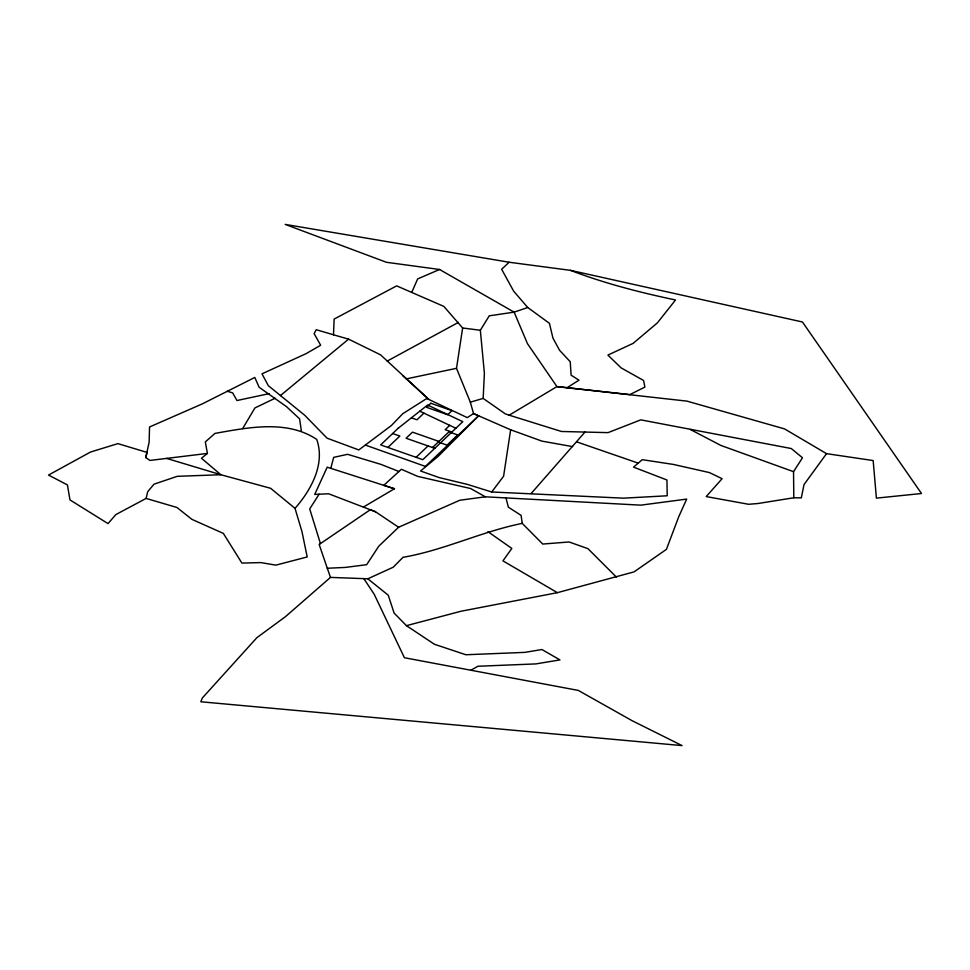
<?xml version="1.0" encoding="UTF-8"?>
<svg xmlns="http://www.w3.org/2000/svg" width="970" height="970" viewBox="0 0 970 970"><rect width="100%" height="100%" fill="white"/><g stroke="black" fill="none" stroke-linecap="round" stroke-linejoin="round"><path stroke-width="1.45" d="M333.498 334.796L316.244 329.703L314.122 333.619L320.646 345.259L306.059 353.674L261.985 373.826L268.326 385.672L304.725 415.257L327.084 438.185L358.791 449.947L391.31 425.587L402.768 413.717L427.418 398.088L380.579 354.85L348.594 339.148L333.498 334.796L334.129 319.069L396.669 285.871L443.799 306.375L462.629 327.993L456.506 368.321L470.317 402.174L473.554 413.584L478.61 415.815L438.21 456.3L420.568 470.996L439.058 477.555L467.601 484.454L491.717 491.984L623.577 498.168L667.19 495.779L666.948 479.992L633.555 467.128L642.285 459.683L673.35 464.424L709.446 472.584L722.104 478.707L706.196 496.567L748.561 504.279L757.922 503.527L793.799 497.768L801.305 497.889L804.021 484.588L826.537 453.657L873.158 460.556L876.407 498.131L921.5 493.512L802.457 321.991L570.505 270.351L509.104 262.239L285.168 224.397L386.448 262.288L439.568 269.49L514.124 312.146L527.474 343.671L556.938 386.606L686.966 401.131L784.548 428.898L826.537 453.657M483.157 398.415L484.394 373.304L480.344 330.273L489.244 315.832L514.124 312.146L527.753 307.526L549.42 323.313L552.936 338.057L559.544 350.255L570.239 361.737L571.112 375.184L578.969 380.179L567.05 387.709L556.938 386.606L509.201 415.184L505.382 413.923L483.157 398.415L470.317 402.174M426.788 398.488L467.237 417.621L473.554 413.584L510.644 429.783L503.6 476.209L491.717 491.984M330.782 468.328L333.68 457.367L347.575 454.312L380.883 464.363L398.961 471.493M146.094 498.422L147.707 491.705L154 484.188L177.231 476.331L220.845 474.73L270.618 488.286L295.025 508.353L301.925 531.439L307.211 556.95L275.88 565.134L260.76 562.588L241.906 563.085L223.355 533.403L191.854 519.326L176.94 507.48L146.094 498.422L115.818 514.597L108.034 523.606L69.973 499.914L67.427 484.915L48.5 475.07L90.513 452.032L117.916 443.629L147.1 452.432L145.743 457.549L149.962 460.435L207.41 453.426L205.313 441.92L214.988 433.396C248.005 427.54 286.974 419.513 316.729 439.41C325.435 464.048 311.079 490.08 295.025 508.353M145.743 457.561L149.113 442.308L149.562 426.97L202.257 403.908L254.795 377.451L259.135 387.26L286.514 406.66L299.597 418.858L301.343 430.753M411.862 292.079L417.67 278.899L439.568 269.49M319.106 494.227L309.709 508.923L320.427 543.6M242.658 428.558L254.94 407.921L275.165 398.233M793.799 497.768L793.545 471.675L802.481 457.755L791.253 448.528L640.77 419.852L608.057 432.632L561.472 431.48L509.201 415.184M531.124 493.536L584.995 432.05M398.597 527.256L378.785 546.183L366.66 564.686L345.368 567.426L327.302 568.25L319.166 544.461L370.31 509.723L375.499 511.748L398.597 527.256L459.828 500.241L485.315 496.81L640.818 505.152L686.687 499.089L678.77 516.646L666.426 549.359L634.065 571.876L557.398 592.67L461.005 611.245L406.454 625.662L394.099 613.076L388.267 595.24L367.836 578.787L330.503 577.392L285.35 616.75L256.88 637.678L202.306 698.036L200.814 701.771L682.08 745.603L631.955 720.613L578.314 690.422L404.417 657.733L374.214 594.283L363.847 578.641M387.891 447.437L399.846 436.063L392.632 433.529M423.938 413.159L416.967 419.792L411.389 417.827M416.082 457.319L428.037 445.945M449.716 425.345L445.157 429.674L451.899 432.038M432.499 447.509L448.94 431.88L457.755 434.972L447.049 445.145L438.246 442.053M478.61 415.815L425.381 466.412L365.326 445.06M509.104 262.239L501.648 269.284L513.663 291.17L527.753 307.526M280.475 395.542L348.594 339.148M207.41 453.426L201.469 458.276L220.845 474.73L166.585 458.398M363.471 507.043L394.45 488.747L327.205 467.188L314.704 494.433L328.612 493.766L375.499 511.748M470.874 670.221L477.931 666.257L535.901 663.904L559.945 659.903L541.903 649.524L524.843 652.373L465.867 654.75L434.439 644.274L406.454 625.662M387.212 361.082L458.446 322.367M367.836 578.787L393.238 567.207L402.999 557.313C444.066 550.245 481.569 531.548 522.236 523.376L542.727 544.049L569.123 541.975L587.953 548.668L616.447 577.138M269.09 393.662L236.971 400.525L232.654 392.886L227.332 391.286M402.877 375.79L406.309 378.882L456.506 368.321M567.05 387.709L629.906 394.584L644.88 387.078L643.595 380.495L621.127 367.885L607.899 355.093L633.143 343.356L657.345 322.913L675.532 299.972C639.933 292.479 604.504 283.385 570.505 270.351M462.629 327.993L480.344 330.273M572.591 446.624L541.951 441.132L510.644 429.783M394.45 488.747L383.793 485.327L401.386 469.286L417.694 476.379L470.656 488.541L485.315 496.81M576.774 441.896L638.284 463.151M438.925 441.411L412.492 432.147L406.078 438.246L434.778 448.31M793.545 471.675L720.771 445.4L690.216 429.419M419.804 411.195L455.876 428.255M557.398 592.67L502.945 560.866L511.82 548.426L487.958 531.681M406.309 378.882L428.934 399.507M327.302 568.25L330.503 577.392M505.928 497.683L508.353 507.177L521.096 515.373L522.236 523.376M398.221 428.219L380.664 444.903L422.823 459.683L462.799 421.671L427.612 405.036L398.221 428.219M430.825 403.253L426.545 407.315L447.691 414.736L451.971 410.662L430.825 403.253"/></g></svg>
